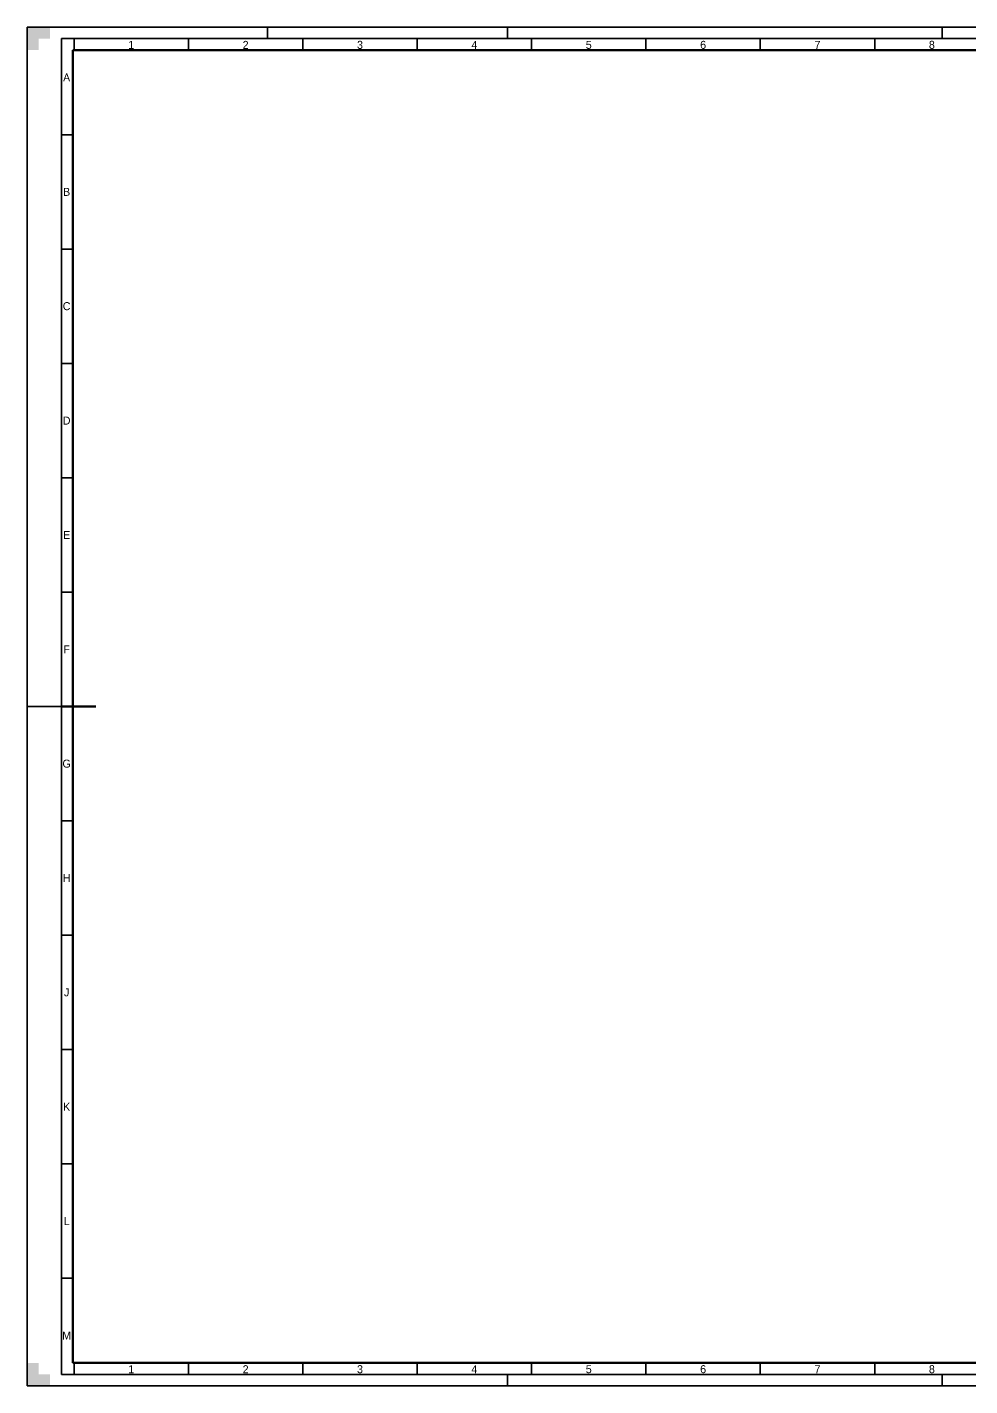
# Model space of a CAD drawing. Header units: millimetres. Extents: x 0 to 841, y 0 to 594.
# Drawn here: x 0 to 412, y 0 to 594 of the extents above; entities that cross this region are included whole.
import ezdxf

# ---------------------------------------------------------------- set-up
doc = ezdxf.new("R2010")
doc.units = ezdxf.units.MM

msp = doc.modelspace()

# ---------------------------------------------------------------- hatches: boundary and pattern name
for points in [[(0, 594), (10, 594), (10, 589), (5, 589), (5, 584), (0, 584), (0, 594)], [(0, 0), (10, 0), (10, 5), (5, 5), (5, 10), (0, 10), (0, 0)]]:
    msp.add_hatch(color=7).paths.add_polyline_path(points)

# ---------------------------------------------------------------- linework, layer by layer
at = {"color": 7, "lineweight": 35}
for p, q in [((0, 594), (0, 0)), ((841, 594), (0, 594)), ((105, 594), (105, 589)), ((210, 594), (210, 589)), ((400, 594), (400, 589)), ((15, 589), (15, 5)), ((836, 589), (15, 589)), ((20.5, 589), (20.5, 584)), ((70.5, 589), (70.5, 584)), ((120.5, 589), (120.5, 584)), ((170.5, 589), (170.5, 584)), ((220.5, 589), (220.5, 584)), ((270.5, 589), (270.5, 584)), ((320.5, 589), (320.5, 584)), ((370.5, 589), (370.5, 584)), ((15, 547), (20, 547)), ((15, 497), (20, 497)), ((15, 447), (20, 447)), ((15, 397), (20, 397)), ((15, 347), (20, 347)), ((0, 297), (15, 297)), ((15, 247), (20, 247)), ((15, 197), (20, 197)), ((15, 147), (20, 147)), ((15, 97), (20, 97)), ((15, 47), (20, 47)), ((20.5, 5), (20.5, 10)), ((70.5, 5), (70.5, 10)), ((120.5, 5), (120.5, 10)), ((170.5, 5), (170.5, 10)), ((220.5, 5), (220.5, 10)), ((270.5, 5), (270.5, 10)), ((320.5, 5), (320.5, 10)), ((370.5, 5), (370.5, 10)), ((0, 0), (841, 0)), ((15, 5), (836, 5)), ((210, 0), (210, 5)), ((400, 0), (400, 5))]:
    msp.add_line(p, q, dxfattribs=at)
at = {"color": 7, "lineweight": 70}
for p, q in [((20, 584), (20, 10)), ((831, 584), (20, 584)), ((15, 297), (30, 297)), ((20, 10), (831, 10))]:
    msp.add_line(p, q, dxfattribs=at)

# ---------------------------------------------------------------- texts
at = {"color": 7, "lineweight": 35, "char_height": 3.5, "attachment_point": 5}
for s, insert in [('3', (145.5, 586.25)), ('6', (295.5, 586.25)), ('8', (395.5, 586.25)), ('1', (45.5, 586.25)), ('2', (95.5, 586.25)), ('4', (195.5, 586.25)), ('5', (245.5, 586.25)), ('7', (345.5, 586.25)), ('A', (17.25, 572)), ('B', (17.25, 522)), ('C', (17.25, 472)), ('D', (17.25, 422)), ('E', (17.25, 372)), ('F', (17.25, 322)), ('G', (17.25, 272)), ('H', (17.25, 222)), ('J', (17.25, 172)), ('K', (17.25, 122)), ('L', (17.25, 72)), ('M', (17.25, 22)), ('1', (45.5, 7.25)), ('2', (95.5, 7.25)), ('3', (145.5, 7.25)), ('4', (195.5, 7.25)), ('5', (245.5, 7.25)), ('6', (295.5, 7.25)), ('7', (345.5, 7.25)), ('8', (395.5, 7.25))]:
    msp.add_mtext(s, dxfattribs=dict(at, insert=insert))

doc.saveas('drawing.dxf')
